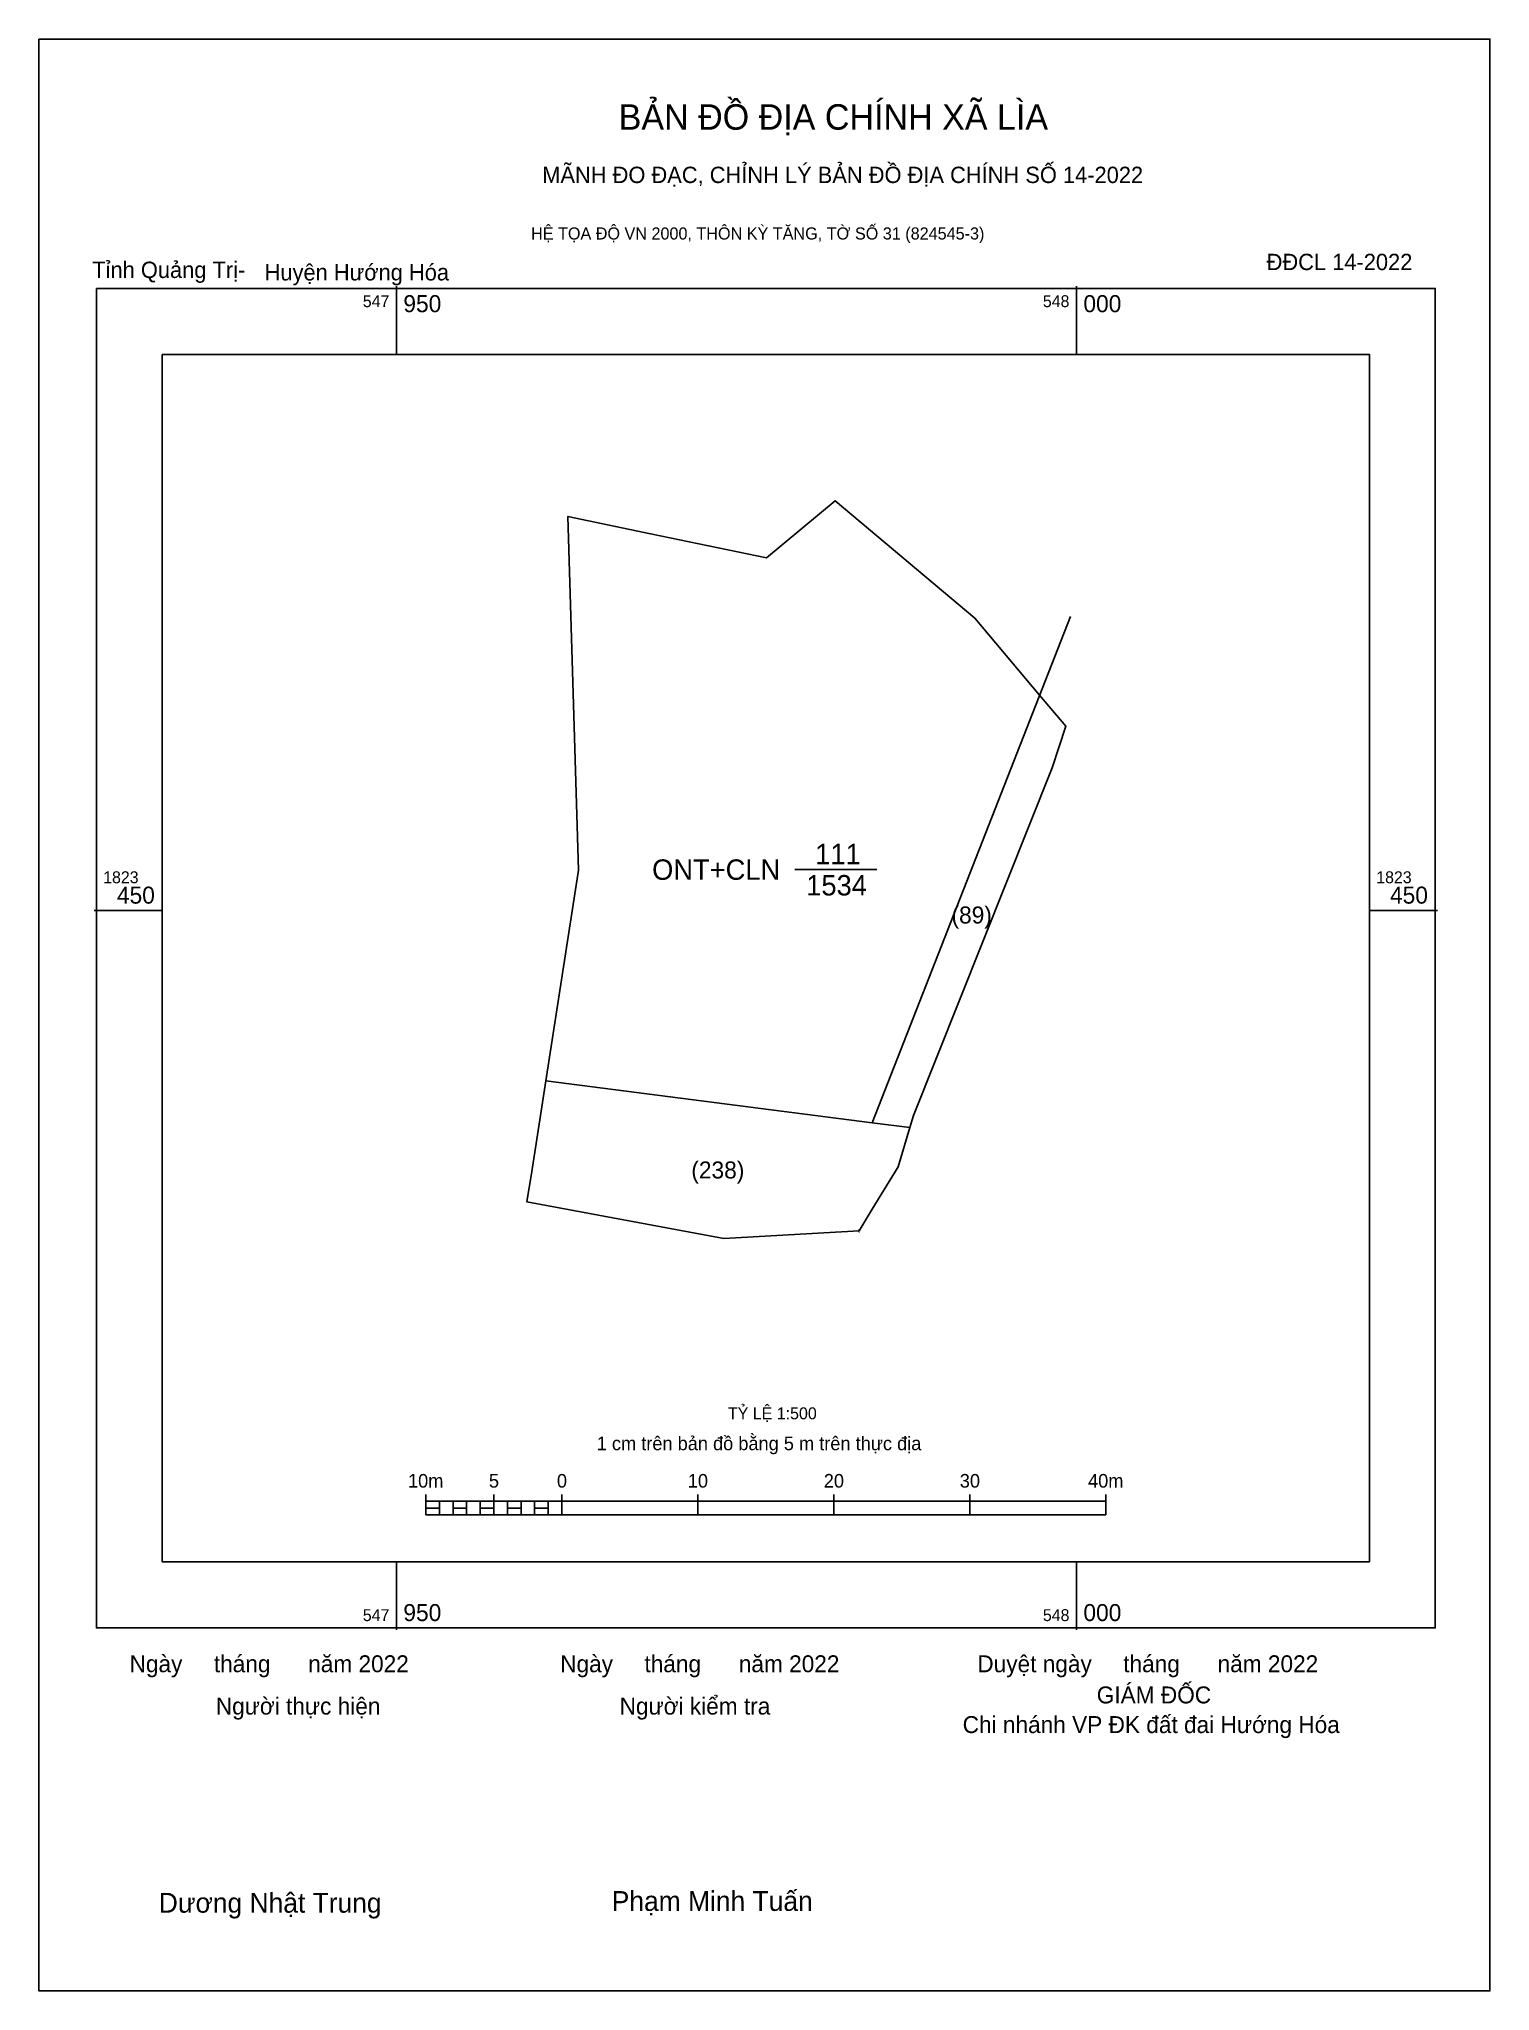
# Model space of a CAD drawing. Extents: x 547924 to 548030, y 1823371 to 1823514.
import ezdxf

# ---------------------------------------------------------------- set-up
doc = ezdxf.new("R2010")
doc.units = 0
for name, color, linetype in [('Level 10', 7, 'Continuous'), ('Level 13', 7, 'Continuous'), ('Level 15', 7, 'Continuous'), ('Level 23', 7, 'Continuous'), ('Level 27', 7, 'Continuous'), ('Level 50', 7, 'Continuous'), ('Level 54', 7, 'Continuous'), ('Level 59', 7, 'Continuous'), ('Level 6', 7, 'Continuous'), ('Level 62', 7, 'Continuous'), ('Level 63', 7, 'Continuous'), ('Level 9', 7, 'Continuous')]:
    doc.layers.add(name, color=color, linetype=linetype)

msp = doc.modelspace()

# ---------------------------------------------------------------- linework, layer by layer
at = {"layer": 'Level 10'}
msp.add_line((547979.29, 1823453), (547985.32, 1823453), dxfattribs=at)
msp.add_lwpolyline([(547974.07, 1823425.89), (547959.59, 1823428.58), (547959.94, 1823430.82), (547960.63, 1823435.25), (547960.97, 1823437.47), (547963.38, 1823452.97), (547962.6, 1823478.96), (547968.68, 1823477.69), (547977.19, 1823475.92), (547982.25, 1823480.11), (547992.52, 1823471.49), (547997.28, 1823465.83), (547999.21, 1823463.54), (547998.19, 1823460.48), (547988.01, 1823434.94), (547987.74, 1823434.04), (547986.88, 1823431.15), (547984.97, 1823428.04), (547984, 1823426.45)], close=True, dxfattribs=at)
at = {"layer": 'Level 15'}
msp.add_lwpolyline([(547923.71, 1823514.04), (548030.39, 1823514.04), (548030.39, 1823370.59), (547923.71, 1823370.59)], close=True, dxfattribs=at)
at = {"layer": 'Level 27'}
for p, q in [((547968.68, 1823477.69), (547968.68, 1823477.7)), ((547959.59, 1823428.58), (547959.58, 1823428.58))]:
    msp.add_line(p, q, dxfattribs=at)
at = {"layer": 'Level 50'}
msp.add_lwpolyline([(547960.97, 1823437.47), (547984.97, 1823434.39), (547987.74, 1823434.04)], dxfattribs=at)
at = {"layer": 'Level 59'}
msp.add_lwpolyline([(547984.96, 1823434.39), (547999.55, 1823471.6)], dxfattribs=at)
at = {"layer": 'Level 62'}
msp.add_lwpolyline([(547932.77, 1823490.87), (548021.53, 1823490.87), (548021.53, 1823402.12), (547932.77, 1823402.12)], close=True, dxfattribs=at)
at = {"layer": 'Level 63'}
for p, q in [((547950, 1823495.87), (547950, 1823490.87)), ((548000, 1823495.87), (548000, 1823490.87)), ((547927.77, 1823450), (547932.77, 1823450)), ((548021.53, 1823450), (548026.53, 1823450)), ((547952.15, 1823407.08), (547952.15, 1823405.58)), ((547952.15, 1823406.58), (548002.15, 1823406.58)), ((547953.15, 1823406.58), (547953.15, 1823405.58)), ((547954.15, 1823406.58), (547954.15, 1823405.58)), ((547955.15, 1823406.58), (547955.15, 1823405.58)), ((547956.15, 1823406.58), (547956.15, 1823405.58)), ((547957.15, 1823407.08), (547957.15, 1823405.58)), ((547957.15, 1823406.58), (547957.15, 1823405.58)), ((547958.15, 1823406.58), (547958.15, 1823405.58)), ((547959.15, 1823406.58), (547959.15, 1823405.58)), ((547960.15, 1823406.58), (547960.15, 1823405.58)), ((547961.15, 1823406.58), (547961.15, 1823405.58)), ((547962.15, 1823407.08), (547962.15, 1823405.58)), ((547962.15, 1823406.58), (547962.15, 1823405.58)), ((547972.15, 1823407.08), (547972.15, 1823405.58)), ((547982.15, 1823407.08), (547982.15, 1823405.58)), ((547992.15, 1823407.08), (547992.15, 1823405.58)), ((548002.15, 1823407.08), (548002.15, 1823405.58)), ((547952.15, 1823405.58), (548002.15, 1823405.58)), ((547950, 1823402.12), (547950, 1823397.12)), ((548000, 1823402.12), (548000, 1823397.12))]:
    msp.add_line(p, q, dxfattribs=at)
for points in [[(547927.93, 1823495.72), (548026.37, 1823495.72), (548026.37, 1823397.27), (547927.93, 1823397.27)], [(547952.15, 1823406.08), (547953.15, 1823406.08), (547953.15, 1823405.58), (547952.15, 1823405.58)], [(547952.15, 1823406.08), (547953.15, 1823406.08), (547953.15, 1823405.58), (547952.15, 1823405.58)], [(547954.15, 1823406.08), (547955.15, 1823406.08), (547955.15, 1823405.58), (547954.15, 1823405.58)], [(547956.15, 1823406.08), (547957.15, 1823406.08), (547957.15, 1823405.58), (547956.15, 1823405.58)], [(547958.15, 1823406.08), (547959.15, 1823406.08), (547959.15, 1823405.58), (547958.15, 1823405.58)], [(547960.15, 1823406.08), (547961.15, 1823406.08), (547961.15, 1823405.58), (547960.15, 1823405.58)]]:
    msp.add_lwpolyline(points, close=True, dxfattribs=at)

# ---------------------------------------------------------------- texts
at = {"layer": 'Level 13'}
for s, p in [('111', (547980.78, 1823453.4)), ('ONT+CLN', (547968.79, 1823452.25)), ('1534', (547980.12, 1823451.1))]:
    msp.add_text(s, height=1.5, dxfattribs=at).set_placement(p)
at = {"layer": 'Level 23'}
for s, p in [('(89)', (547990.8, 1823449.04)), ('(238)', (547971.67, 1823430.3))]:
    msp.add_text(s, height=1.25, dxfattribs=at).set_placement(p)
at = {"layer": 'Level 54'}
msp.add_text('0', height=0.25, dxfattribs=at).set_placement((547983.91, 1823426.32))
msp.add_text('0', height=0.25, dxfattribs=at).set_placement((547983.91, 1823426.32))
msp.add_text('0', height=0.25, dxfattribs=at).set_placement((547983.91, 1823426.32))
msp.add_text('0', height=0.25, dxfattribs=at).set_placement((547983.91, 1823426.32))
msp.add_text('0', height=0.25, dxfattribs=at).set_placement((547983.91, 1823426.32))
at = {"layer": 'Level 6'}
msp.add_text('TỶ LỆ 1:500', height=0.879, dxfattribs=at).set_placement((547974.36, 1823412.6))
at = {"layer": 'Level 63'}
for s, height, p in [('BẢN ĐỒ ĐỊA CHÍNH XÃ LÌA', 1.8718, (547966.33, 1823507.38)), ('MÃNH ĐO ĐẠC, CHỈNH LÝ BẢN ĐỒ ĐỊA CHÍNH SỐ 14-2022', 1.2011, (547960.71, 1823503.46)), ('HỆ TỌA ĐỘ VN 2000, THÔN KỲ TĂNG, TỜ SỐ 31 (824545-3)', 0.8891, (547959.89, 1823499.31)), ('547', 0.875, (547947.52, 1823494.34)), ('950', 1.25, (547950.5, 1823493.97)), ('548', 0.875, (547997.52, 1823494.34)), ('000', 1.25, (548000.5, 1823493.97)), ('1823', 0.875, (547928.43, 1823452)), ('1823', 0.875, (548022.03, 1823452)), ('450', 1.25, (547929.44, 1823450.5)), ('450', 1.25, (548023.04, 1823450.5)), ('1 cm trên bản đồ bằng 5 m trên thực địa', 1, (547964.72, 1823410.33)), ('10m', 1, (547950.84, 1823407.58)), ('5', 1, (547956.79, 1823407.58)), ('0', 1, (547961.79, 1823407.58)), ('10', 1, (547971.41, 1823407.58)), ('20', 1, (547981.41, 1823407.58)), ('30', 1, (547991.41, 1823407.58)), ('40m', 1, (548000.84, 1823407.58)), ('950', 1.25, (547950.5, 1823397.77)), ('000', 1.25, (548000.5, 1823397.77)), ('547', 0.875, (547947.52, 1823397.77)), ('548', 0.875, (547997.52, 1823397.77)), ('Ngày     tháng      năm 2022', 1.2442, (547930.37, 1823394.01)), ('Ngày     tháng      năm 2022', 1.2442, (547962.03, 1823394.01)), ('Duyệt ngày     tháng      năm 2022', 1.2442, (547992.7, 1823394.01)), ('GIÁM ĐỐC', 1.244, (548001.48, 1823391.72)), ('Người thực hiện', 1.2442, (547936.71, 1823390.9)), ('Người kiểm tra', 1.2442, (547966.4, 1823390.9)), ('Chi nhánh VP ĐK đất đai Hướng Hóa', 1.2442, (547991.62, 1823389.54)), ('Dương Nhật Trung', 1.4512, (547932.52, 1823376.34)), ('Phạm Minh Tuấn', 1.4512, (547965.82, 1823376.47))]:
    msp.add_text(s, height=height, dxfattribs=at).set_placement(p)
at = {"layer": 'Level 9'}
for s, p in [('ĐĐCL 14-2022', (548013.97, 1823497.06)), ('Tỉnh Quảng Trị-', (547927.63, 1823496.48)), ('Huyện Hướng Hóa', (547940.3, 1823496.3))]:
    msp.add_text(s, height=1.2011, dxfattribs=at).set_placement(p)

doc.saveas('drawing.dxf')
